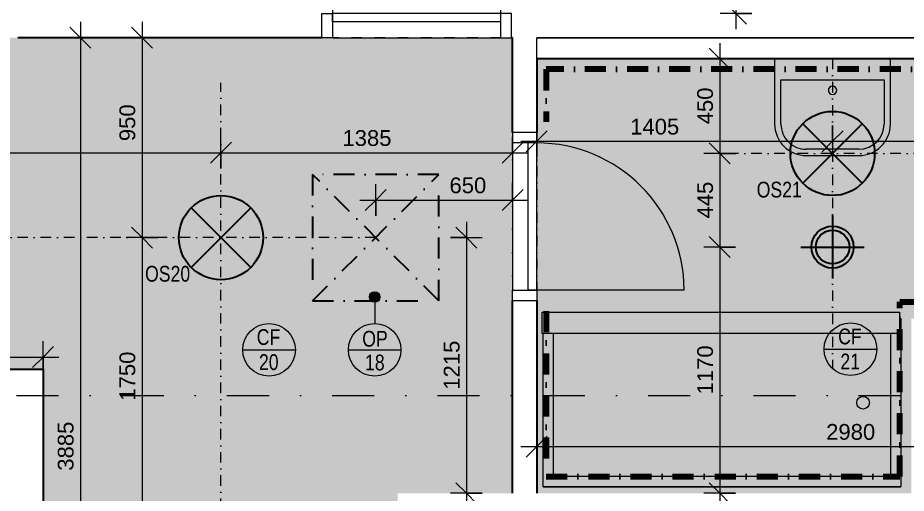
# Model space of a CAD drawing. Header units: millimetres. Extents: x -8336 to 42027, y -1655 to 58543.
# Drawn here: x 15276 to 19496, y 50338 to 52598 of the extents above; entities that cross this region are included whole.
import ezdxf

# ---------------------------------------------------------------- set-up
doc = ezdxf.new("R2010")
doc.units = ezdxf.units.MM
for name, pattern in [('ABMV_DashDot_2_2mm-S0_6mm', [110, 50, -30, 0, -30]), ('HA_DashDot_10mm-S3mm', [500, 200, -150, 0, -150]), ('HA_DashDot_2_2mm-S0_6mm', [110, 50, -30, 0, -30]), ('HA_DashDot_4mm-S1mm', [200, 100, -50, 0, -50])]:
    doc.linetypes.add(name, pattern=pattern)
for name, color, linetype, lineweight in [('-UNDERLAY_I-WALL-____-OTLN', 9, 'Continuous', 9), ('-UNDERLAY_P-SANR-FIXT-OTLN', 9, 'Continuous', 9), ('A-____-____-DIMS', 9, 'Continuous', 5), ('A-____-____-DIMS-50', 9, 'Continuous', 5), ('A-CLNG-____-IDEN', 9, 'Continuous', 9), ('A-CLNG-____-PATT', 9, 'Continuous', 9), ('A-DETL-____-OTLN', 9, 'Continuous', 25), ('A-DOOR-____-MCUT', 9, 'HA_DashDot_2_2mm-S0_6mm', 9), ('A-DOOR-____-OTLN', 9, 'Continuous', 9), ('A-DOOR-FRAM-OTLN', 9, 'Continuous', 9), ('A-FLOR-____-OVHD', 9, 'HA_DashDot_4mm-S1mm', 25), ('A-GENM-____-IDEN', 9, 'Continuous', 9), ('A-GENM-____-OTLN', 9, 'Continuous', 9), ('A-WALL-____-MCUT', 9, 'Continuous', 25), ('E-LITE-EQPM-IDEN', 9, 'Continuous', 9), ('E-LITE-EQPM-OTLN', 9, 'Continuous', 9), ('I-WALL-____-MCUT', 9, 'Continuous', 25), ('M-HVAC-CDFF-OTLN', 9, 'Continuous', 9), ('S-GRID-____-OTLN', 9, 'Continuous', 5)]:
    doc.layers.add(name, color=color, linetype=linetype, lineweight=lineweight)
doc.styles.add('Arial_1', font='arial.ttf', dxfattribs={"height": 75})
doc.styles.add('Arial_2', font='arial.ttf', dxfattribs={"width": 0.8, "height": 75})
doc.dimstyles.new('Inner_Dimensions', dxfattribs={"dimscale": 304.8, "dimtxt": 76.519455, "dimasz": 0.328084, "dimexe": 0.246063, "dimexo": 0.0625, "dimgap": 0.032808, "dimtad": 1, "dimdec": 0, "dimzin": 0, "dimdsep": 46, "dimtxsty": 'Arial_1', "dimblk1": 'OBLIQUE', "dimblk2": 'OBLIQUE', "dimsah": 1, "dimcen": 0.09, "dimdle": 0.246063, "dimazin": 0, "dimtfac": 1, "dimtdec": 4, "dimtix": 1, "dimtmove": 0, "dimatfit": 3, "dimfxl": 0.246063, "dimfxlon": 1, "dimtvp": 1, "dimtolj": 1, "dimtzin": 0, "dimlwd": 9, "dimlwe": 9, "dimarcsym": 2})
doc.dimstyles.new('Inner_Dimensions_1', dxfattribs={"dimscale": 304.8, "dimtxt": 76.519455, "dimasz": 0.328084, "dimexe": 0.246063, "dimexo": 0.0625, "dimgap": 0.032808, "dimtad": 1, "dimdec": 0, "dimzin": 0, "dimdsep": 46, "dimtxsty": 'Arial_1', "dimblk1": 'OBLIQUE', "dimblk2": 'OBLIQUE', "dimsah": 1, "dimcen": 0.09, "dimdle": 0.246063, "dimazin": 0, "dimtfac": 1, "dimtdec": 4, "dimtix": 1, "dimtmove": 2, "dimatfit": 3, "dimfxl": 0.246063, "dimfxlon": 1, "dimtvp": 1, "dimtolj": 1, "dimtzin": 0, "dimlwd": 9, "dimlwe": 9, "dimarcsym": 2})

# ---------------------------------------------------------------- blocks, each defined once
blk = doc.blocks.new('ABMV_Bathtub_Generic - 800_1700-V2-DPS_B - 2NP')
at = {"layer": '-UNDERLAY_P-SANR-FIXT-OTLN', "color": 254}
for p, q in [((0, 0), (0, 1700)), ((0, 1700), (730, 1700)), ((0, 1700), (730, 1700)), ((0, 1700), (0, 0)), ((50, 50), (50, 1650)), ((50, 1650), (730, 1650)), ((50, 1650), (730, 1650)), ((50, 50), (50, 1650)), ((730, 50), (50, 50)), ((730, 50), (50, 50)), ((800, 0), (0, 0)), ((800, 0), (0, 0)), ((800, 5), (800, 0)), ((800, 5), (800, 0))]:
    blk.add_line(p, q, dxfattribs=at)
blk.add_circle((400, 180), 30, dxfattribs=at)
blk = doc.blocks.new('ABMV_WashBasin_Generic - 550x460-1959867-DPS_B - 2NP')
at = {"layer": '-UNDERLAY_P-SANR-FIXT-OTLN', "color": 254}
for p, q in [((250, 510), (0, 510)), ((0, 480), (250, 480)), ((-150, 360), (-150, 50)), ((-120, 150), (-120, 360)), ((370, 360), (370, 150)), ((400, 50), (400, 360)), ((370, 150), (-120, 150)), ((-150, 50), (400, 50))]:
    blk.add_line(p, q, dxfattribs=at)
for centre, radius, start, end in [((0, 360), 150, 90, 180), ((250, 360), 150, 360, 90), ((0, 360), 120, 90, 180), ((250, 360), 120, 360, 90), ((125, 200), 20, 90, 270), ((125, 200), 20, 270, 90)]:
    blk.add_arc(centre, radius, start, end, dxfattribs=at)
blk = doc.blocks.new('HA_DR_Single_Swing_Solid - In_BJ_800x2100-2124338-DPS_B - 2NP')
at = {"layer": 'A-DOOR-____-MCUT'}
for p, q in [((-400, 57.5), (400, 57.5)), ((-400, -57.5), (400, -57.5))]:
    blk.add_line(p, q, dxfattribs=at)
at = {"layer": 'A-DOOR-____-OTLN'}
for p, q in [((-400, -17.5), (-400, -57.5)), ((-400, -17.5), (400, -17.5)), ((400, -17.5), (400, -57.5)), ((-400, -57.5), (400, -57.5))]:
    blk.add_line(p, q, dxfattribs=at)
at = {"layer": 'A-DOOR-____-OTLN', "lineweight": 5}
blk.add_line((400, -857.5), (400, -57.5), dxfattribs=at)
blk.add_arc((400, -57.5), 800, 180, 270, dxfattribs=at)
at = {"layer": 'A-DOOR-FRAM-OTLN'}
for p, q in [((-400, 57.5), (-450, 57.5)), ((-450, 57.5), (-450, -57.5)), ((400, 57.5), (-400, 57.5)), ((-400, 57.5), (-400, -57.5)), ((400, -57.5), (400, 57.5)), ((400, 57.5), (450, 57.5)), ((450, 57.5), (450, -57.5)), ((-450, -57.5), (-400, -57.5)), ((450, -57.5), (400, -57.5))]:
    blk.add_line(p, q, dxfattribs=at)
blk = doc.blocks.new('HA_DR_Single_Swing_Solid - In_BJ_700x2100-2124344-DPS_B - 2NP')
at = {"layer": 'A-DOOR-____-MCUT'}
for p, q in [((-350, 57.5), (350, 57.5)), ((-350, -57.5), (350, -57.5))]:
    blk.add_line(p, q, dxfattribs=at)
at = {"layer": 'A-DOOR-____-OTLN', "lineweight": 5}
blk.add_line((350, 757.5), (350, 57.5), dxfattribs=at)
at = {"layer": 'A-DOOR-____-OTLN'}
for p, q in [((350, 57.5), (-350, 57.5)), ((-350, 57.5), (-350, 17.5)), ((350, 57.5), (350, 17.5)), ((350, 17.5), (-350, 17.5))]:
    blk.add_line(p, q, dxfattribs=at)
at = {"layer": 'A-DOOR-____-OTLN', "lineweight": 5}
blk.add_arc((350, 57.5), 700, 90, 180, dxfattribs=at)
at = {"layer": 'A-DOOR-FRAM-OTLN'}
for p, q in [((-400, 57.5), (-400, -57.5)), ((-350, 57.5), (-400, 57.5)), ((-350, 57.5), (-350, -57.5)), ((350, -57.5), (350, 57.5)), ((350, 57.5), (400, 57.5)), ((400, 57.5), (400, -57.5)), ((-400, -57.5), (-350, -57.5)), ((-350, -57.5), (350, -57.5)), ((400, -57.5), (350, -57.5))]:
    blk.add_line(p, q, dxfattribs=at)
blk = doc.blocks.new('HA_LF_GenericSymbol - OS21_koupelny-1994274-DPS_B - 2NP')
at = {"layer": 'E-LITE-EQPM-OTLN', "color": 11, "lineweight": 25}
for p, q in [((141.4, 141.4), (-141.4, -141.4)), ((-141.4, 141.4), (141.4, -141.4))]:
    blk.add_line(p, q, dxfattribs=at)
blk.add_circle((0, 0), 200, dxfattribs=at)
blk = doc.blocks.new('HA_LF_GenericSymbol - OS20_chodby-1994326-DPS_B - 2NP')
at = {"layer": 'E-LITE-EQPM-OTLN', "color": 11, "lineweight": 25}
for p, q in [((141.4, 141.4), (-141.4, -141.4)), ((-141.4, 141.4), (141.4, -141.4))]:
    blk.add_line(p, q, dxfattribs=at)
blk.add_circle((0, 0), 200, dxfattribs=at)
blk = doc.blocks.new('HA_GM_Tiling_LineBased - Generic Tiles-1701894-DPS_B - 2NP')
at = {"layer": 'A-GENM-____-OTLN', "linetype": 'HA_DashDot_4mm-S1mm', "lineweight": 80}
blk.add_line((50, 50), (835, 50), dxfattribs=at)
blk = doc.blocks.new('HA_GM_Tiling_LineBased - Generic Tiles-1701895-DPS_B - 2NP')
at = {"layer": 'A-GENM-____-OTLN', "linetype": 'HA_DashDot_4mm-S1mm', "lineweight": 80}
blk.add_line((50, 50), (1730, 50), dxfattribs=at)
blk = doc.blocks.new('HA_GM_Tiling_LineBased - Generic Tiles-1701896-DPS_B - 2NP')
at = {"layer": 'A-GENM-____-OTLN', "linetype": 'HA_DashDot_4mm-S1mm', "lineweight": 80}
blk.add_line((50, 50), (880, 50), dxfattribs=at)
blk = doc.blocks.new('HA_GM_Tiling_LineBased - Generic Tiles-1701897-DPS_B - 2NP')
at = {"layer": 'A-GENM-____-OTLN', "linetype": 'HA_DashDot_4mm-S1mm', "lineweight": 80}
blk.add_line((-50, 50), (165, 50), dxfattribs=at)
blk = doc.blocks.new('HA_GM_Tiling_LineBased - Generic Tiles-1701902-DPS_B - 2NP')
at = {"layer": 'A-GENM-____-OTLN', "linetype": 'HA_DashDot_4mm-S1mm', "lineweight": 80}
blk.add_line((50, 50), (2935, 50), dxfattribs=at)
blk = doc.blocks.new('HA_GM_Tiling_LineBased - Generic Tiles-2044852-DPS_B - 2NP')
at = {"layer": 'A-GENM-____-OTLN', "linetype": 'HA_DashDot_4mm-S1mm', "lineweight": 80}
blk.add_line((50, 50), (300, 50), dxfattribs=at)
blk = doc.blocks.new('HA_VZT_GenericSymbol - Default-1980824-DPS_B - 2NP')
at = {"layer": 'M-HVAC-CDFF-OTLN', "color": 92, "lineweight": 25}
for p, q in [((0, 150), (0, -150)), ((-150, 0), (150, 0))]:
    blk.add_line(p, q, dxfattribs=at)
for radius in [100, 80]:
    blk.add_circle((0, 0), radius, dxfattribs=at)
blk = doc.blocks.new('DIMBLOCK69-DPS_B - 2NP')
at = {"layer": 'A-____-____-DIMS-50', "lineweight": 9}
for p, q in [((17740.7, 52085.4), (17740.7, 51935.4)), ((17740.7, 52010.4), (17740.7, 52085.4)), ((19145.7, 52085.4), (19145.7, 51935.4)), ((19145.7, 52010.4), (19145.7, 52085.4)), ((17740.7, 52010.4), (17790.7, 52060.4)), ((19145.7, 52010.4), (19195.7, 52060.4)), ((17665.7, 52010.4), (19145.7, 52010.4)), ((17740.7, 52010.4), (17690.7, 51960.4)), ((19145.7, 52010.4), (19095.7, 51960.4))]:
    blk.add_line(p, q, dxfattribs=at)
at = {"layer": 'A-____-____-DIMS-50', "color": 0, "lineweight": 9, "insert": (18184.4, 52117.8), "char_height": 75, "width": 276.883, "attachment_point": 1, "line_spacing_factor": 0.941778, "style": 'Arial_1'}
blk.add_mtext('1405', dxfattribs=at)
blk = doc.blocks.new('_Oblique')
at = {"color": 0, "linetype": 'ByBlock', "lineweight": -2}
blk.add_line((-0.5, -0.5), (0.5, 0.5), dxfattribs=at)
blk = doc.blocks.new('DIMBLOCK70-DPS_B - 2NP')
at = {"layer": 'A-____-____-DIMS-50', "lineweight": 9}
for p, q in [((19145.7, 52085.4), (19145.7, 51935.4)), ((19145.7, 52010.4), (19145.7, 52085.4)), ((20570.7, 52085.4), (20570.7, 51935.4)), ((20570.7, 52010.4), (20570.7, 52085.4)), ((19145.7, 52010.4), (19195.7, 52060.4)), ((20570.7, 52010.4), (20620.7, 52060.4)), ((19145.7, 52010.4), (19095.7, 51960.4)), ((19145.7, 52010.4), (20645.7, 52010.4)), ((20570.7, 52010.4), (20520.7, 51960.4))]:
    blk.add_line(p, q, dxfattribs=at)
at = {"layer": 'A-____-____-DIMS-50', "color": 0, "lineweight": 9, "insert": (19742.8, 52117.8), "char_height": 75, "width": 276.883, "attachment_point": 1, "line_spacing_factor": 0.941778, "style": 'Arial_1'}
blk.add_mtext('1425', dxfattribs=at)
blk = doc.blocks.new('DIMBLOCK71-DPS_B - 2NP')
at = {"layer": 'A-____-____-DIMS-50', "lineweight": 9}
for p, q in [((18610.1, 52477.7), (18610.1, 51952.7)), ((18610.1, 52402.7), (18560.1, 52452.7)), ((18535.1, 52402.7), (18685.1, 52402.7)), ((18610.1, 52402.7), (18535.1, 52402.7)), ((18610.1, 52402.7), (18660.1, 52352.7)), ((18610.1, 51952.7), (18560.1, 52002.7)), ((18685.1, 51952.7), (18535.1, 51952.7)), ((18610.1, 51952.7), (18660.1, 51902.7)), ((18610.1, 51952.7), (18685.1, 51952.7))]:
    blk.add_line(p, q, dxfattribs=at)
at = {"layer": 'A-____-____-DIMS-50', "color": 0, "lineweight": 9, "insert": (18502.7, 52091.2), "char_height": 75, "width": 207.662, "attachment_point": 1, "rotation": 90, "line_spacing_factor": 0.941778, "style": 'Arial_1'}
blk.add_mtext('450', dxfattribs=at)
blk = doc.blocks.new('DIMBLOCK72-DPS_B - 2NP')
at = {"layer": 'A-____-____-DIMS-50', "lineweight": 9}
for p, q in [((18610.1, 51952.7), (18560.1, 52002.7)), ((18685.1, 51952.7), (18535.1, 51952.7)), ((18610.1, 51952.7), (18610.1, 51507.7)), ((18610.1, 51952.7), (18660.1, 51902.7)), ((18610.1, 51952.7), (18685.1, 51952.7)), ((18610.1, 51507.7), (18560.1, 51557.7)), ((18685.1, 51507.7), (18535.1, 51507.7)), ((18610.1, 51507.7), (18660.1, 51457.7)), ((18610.1, 51507.7), (18685.1, 51507.7))]:
    blk.add_line(p, q, dxfattribs=at)
at = {"layer": 'A-____-____-DIMS-50', "color": 0, "lineweight": 9, "insert": (18502.7, 51643.7), "char_height": 75, "width": 207.662, "attachment_point": 1, "rotation": 90, "line_spacing_factor": 0.941778, "style": 'Arial_1'}
blk.add_mtext('445', dxfattribs=at)
blk = doc.blocks.new('DIMBLOCK73-DPS_B - 2NP')
at = {"layer": 'A-____-____-DIMS-50', "lineweight": 9}
for p, q in [((18610.1, 51507.7), (18560.1, 51557.7)), ((18685.1, 51507.7), (18535.1, 51507.7)), ((18610.1, 51507.7), (18610.1, 50262.7)), ((18610.1, 51507.7), (18660.1, 51457.7)), ((18610.1, 51507.7), (18685.1, 51507.7)), ((18610.1, 50337.7), (18560.1, 50387.7)), ((18685.1, 50337.7), (18535.1, 50337.7)), ((18610.1, 50337.7), (18660.1, 50287.7)), ((18610.1, 50337.7), (18685.1, 50337.7))]:
    blk.add_line(p, q, dxfattribs=at)
at = {"layer": 'A-____-____-DIMS-50', "color": 0, "lineweight": 9, "insert": (18502.7, 50807.4), "char_height": 75, "width": 276.883, "attachment_point": 1, "rotation": 90, "line_spacing_factor": 0.941778, "style": 'Arial_1'}
blk.add_mtext('1170', dxfattribs=at)
blk = doc.blocks.new('DIMBLOCK85-DPS_B - 2NP')
at = {"layer": 'A-____-____-DIMS-50', "lineweight": 9}
for p, q in [((12675.7, 51881.2), (12675.7, 52031.2)), ((12675.7, 51956.2), (12725.7, 52006.2)), ((16240.7, 51881.2), (16240.7, 52031.2)), ((16240.7, 51956.2), (16290.7, 52006.2)), ((12675.7, 51956.2), (12625.7, 51906.2)), ((12675.7, 51956.2), (16240.7, 51956.2)), ((12675.7, 51956.2), (12675.7, 51881.2)), ((16240.7, 51956.2), (16190.7, 51906.2)), ((16240.7, 51956.2), (16240.7, 51881.2))]:
    blk.add_line(p, q, dxfattribs=at)
at = {"layer": 'A-____-____-DIMS-50', "color": 0, "lineweight": 9, "insert": (14342.8, 52063.6), "char_height": 75, "width": 276.883, "attachment_point": 1, "line_spacing_factor": 0.941778, "style": 'Arial_1'}
blk.add_mtext('3565', dxfattribs=at)
blk = doc.blocks.new('DIMBLOCK86-DPS_B - 2NP')
at = {"layer": 'A-____-____-DIMS-50', "lineweight": 9}
for p, q in [((16240.7, 51881.2), (16240.7, 52031.2)), ((16240.7, 51956.2), (16290.7, 52006.2)), ((17625.7, 52031.2), (17625.7, 51881.2)), ((17625.7, 51956.2), (17625.7, 52031.2)), ((17625.7, 51956.2), (17675.7, 52006.2)), ((16240.7, 51956.2), (16190.7, 51906.2)), ((16240.7, 51956.2), (17700.7, 51956.2)), ((16240.7, 51956.2), (16240.7, 51881.2)), ((17625.7, 51956.2), (17575.7, 51906.2))]:
    blk.add_line(p, q, dxfattribs=at)
at = {"layer": 'A-____-____-DIMS-50', "color": 0, "lineweight": 9, "insert": (16817.8, 52063.6), "char_height": 75, "width": 276.883, "attachment_point": 1, "line_spacing_factor": 0.941778, "style": 'Arial_1'}
blk.add_mtext('1385', dxfattribs=at)
blk = doc.blocks.new('DIMBLOCK90-DPS_B - 2NP')
at = {"layer": 'A-____-____-DIMS-50', "lineweight": 9}
for p, q in [((15866, 52502.7), (15816, 52552.7)), ((15866, 52577.7), (15866, 51552.7)), ((15941, 52502.7), (15791, 52502.7)), ((15866, 52502.7), (15916, 52452.7)), ((15866, 52502.7), (15941, 52502.7)), ((15866, 51552.7), (15816, 51602.7)), ((15941, 51552.7), (15791, 51552.7)), ((15866, 51552.7), (15916, 51502.7)), ((15866, 51552.7), (15941, 51552.7))]:
    blk.add_line(p, q, dxfattribs=at)
at = {"layer": 'A-____-____-DIMS-50', "color": 0, "lineweight": 9, "insert": (15758.6, 52011.3), "char_height": 75, "width": 207.662, "attachment_point": 1, "rotation": 90, "line_spacing_factor": 0.941778, "style": 'Arial_1'}
blk.add_mtext('950', dxfattribs=at)
blk = doc.blocks.new('DIMBLOCK91-DPS_B - 2NP')
at = {"layer": 'A-____-____-DIMS-50', "lineweight": 9}
for p, q in [((15866, 51552.7), (15816, 51602.7)), ((15941, 51552.7), (15791, 51552.7)), ((15866, 51552.7), (15866, 49802.7)), ((15866, 51552.7), (15916, 51502.7)), ((15866, 51552.7), (15941, 51552.7)), ((15866, 49802.7), (15816, 49852.7)), ((15941, 49802.7), (15791, 49802.7)), ((15866, 49802.7), (15916, 49752.7)), ((15866, 49802.7), (15941, 49802.7))]:
    blk.add_line(p, q, dxfattribs=at)
at = {"layer": 'A-____-____-DIMS-50', "color": 0, "lineweight": 9, "insert": (15758.6, 50777.9), "char_height": 75, "width": 276.883, "attachment_point": 1, "rotation": 90, "line_spacing_factor": 0.941778, "style": 'Arial_1'}
blk.add_mtext('1750', dxfattribs=at)
blk = doc.blocks.new('DIMBLOCK106-DPS_B - 2NP')
at = {"layer": 'A-____-____-DIMS-50', "lineweight": 9}
for p, q in [((18687, 54072.7), (18637, 54122.7)), ((18612, 54072.7), (18762, 54072.7)), ((18687, 54072.7), (18612, 54072.7)), ((18687, 54072.7), (18687, 52542.7)), ((18687, 54072.7), (18737, 54022.7)), ((18687, 52617.7), (18637, 52667.7)), ((18762, 52617.7), (18612, 52617.7)), ((18687, 52617.7), (18737, 52567.7)), ((18687, 52617.7), (18762, 52617.7))]:
    blk.add_line(p, q, dxfattribs=at)
at = {"layer": 'A-____-____-DIMS-50', "color": 0, "lineweight": 9, "insert": (18579.7, 53229.9), "char_height": 75, "width": 276.883, "attachment_point": 1, "rotation": 90, "line_spacing_factor": 0.941778, "style": 'Arial_1'}
blk.add_mtext('1455', dxfattribs=at)
blk = doc.blocks.new('HA_TAG_GM_Products - Generic-588599-DPS_B - 2NP')
at = {"layer": 'A-GENM-____-IDEN'}
blk.add_line((-2.5, 0), (2.5, 0), dxfattribs=at)
blk.add_circle((0, 0), 2.5, dxfattribs=at)
blk = doc.blocks.new('HA_Tag_Ceiling - Group _ Type Mark-1728985-DPS_B - 2NP')
at = {"layer": 'A-CLNG-____-IDEN'}
blk.add_line((-2.5, 0), (2.5, 0), dxfattribs=at)
blk.add_circle((0, 0), 2.5, dxfattribs=at)
blk = doc.blocks.new('DIMBLOCK123-DPS_B - 2NP')
at = {"layer": 'A-____-____-DIMS-50', "lineweight": 9}
for p, q in [((16975.7, 51656.4), (16975.7, 51806.4)), ((16975.7, 51731.4), (17025.7, 51781.4)), ((17625.7, 51806.4), (17625.7, 51656.4)), ((17625.7, 51731.4), (17625.7, 51806.4)), ((17625.7, 51731.4), (17675.7, 51781.4)), ((16900.7, 51731.4), (17700.7, 51731.4)), ((16975.7, 51731.4), (16925.7, 51681.4)), ((16975.7, 51731.4), (16975.7, 51656.4)), ((17625.7, 51731.4), (17575.7, 51681.4))]:
    blk.add_line(p, q, dxfattribs=at)
at = {"layer": 'A-____-____-DIMS-50', "color": 0, "lineweight": 9, "insert": (17326.2, 51838.7), "char_height": 75, "width": 207.662, "attachment_point": 1, "line_spacing_factor": 0.941778, "style": 'Arial_1'}
blk.add_mtext('650', dxfattribs=at)
blk = doc.blocks.new('DIMBLOCK124-DPS_B - 2NP')
at = {"layer": 'A-____-____-DIMS-50', "lineweight": 9}
for p, q in [((17406.5, 51627.7), (17406.5, 50262.7)), ((17406.5, 51552.7), (17356.5, 51602.7)), ((17331.5, 51552.7), (17481.5, 51552.7)), ((17406.5, 51552.7), (17331.5, 51552.7)), ((17406.5, 51552.7), (17456.5, 51502.7)), ((17406.5, 50337.7), (17356.5, 50387.7)), ((17481.5, 50337.7), (17331.5, 50337.7)), ((17406.5, 50337.7), (17456.5, 50287.7)), ((17406.5, 50337.7), (17481.5, 50337.7))]:
    blk.add_line(p, q, dxfattribs=at)
at = {"layer": 'A-____-____-DIMS-50', "color": 0, "lineweight": 9, "insert": (17299.1, 50829.9), "char_height": 75, "width": 276.883, "attachment_point": 1, "rotation": 90, "line_spacing_factor": 0.941778, "style": 'Arial_1'}
blk.add_mtext('1215', dxfattribs=at)
blk = doc.blocks.new('DIMBLOCK180-DPS_B - 2NP')
at = {"layer": 'A-____-____-DIMS-50', "lineweight": 9}
for p, q in [((15573, 52502.7), (15523, 52552.7)), ((15573, 52577.7), (15573, 48542.7)), ((15648, 52502.7), (15498, 52502.7)), ((15573, 52502.7), (15623, 52452.7)), ((15573, 52502.7), (15648, 52502.7)), ((15573, 48617.7), (15523, 48667.7)), ((15648, 48617.7), (15498, 48617.7)), ((15573, 48617.7), (15623, 48567.7)), ((15573, 48617.7), (15648, 48617.7))]:
    blk.add_line(p, q, dxfattribs=at)
at = {"layer": 'A-____-____-DIMS-50', "color": 0, "lineweight": 9, "insert": (15465.6, 50444.9), "char_height": 75, "width": 276.883, "attachment_point": 1, "rotation": 90, "line_spacing_factor": 0.941778, "style": 'Arial_1'}
blk.add_mtext('3885', dxfattribs=at)
blk = doc.blocks.new('DIMBLOCK181-DPS_B - 2NP')
at = {"layer": 'A-____-____-DIMS-50', "lineweight": 9}
for p, q in [((11325.7, 51060.2), (11325.7, 50910.2)), ((11325.7, 50985.2), (11325.7, 51060.2)), ((11325.7, 50985.2), (11375.7, 51035.2)), ((15395.7, 50910.2), (15395.7, 51060.2)), ((15395.7, 50985.2), (15445.7, 51035.2)), ((11250.7, 50985.2), (15470.7, 50985.2)), ((11325.7, 50985.2), (11275.7, 50935.2)), ((15395.7, 50985.2), (15345.7, 50935.2)), ((15395.7, 50985.2), (15395.7, 50910.2))]:
    blk.add_line(p, q, dxfattribs=at)
at = {"layer": 'A-____-____-DIMS-50', "color": 0, "lineweight": 9, "insert": (13245.3, 51092.6), "char_height": 75, "width": 276.883, "attachment_point": 1, "line_spacing_factor": 0.941778, "style": 'Arial_1'}
blk.add_mtext('4070', dxfattribs=at)
blk = doc.blocks.new('DIMBLOCK184-DPS_B - 2NP')
at = {"layer": 'A-____-____-DIMS-50', "lineweight": 9}
for p, q in [((17740.7, 50634.4), (17740.7, 50484.4)), ((17740.7, 50559.4), (17740.7, 50634.4)), ((17740.7, 50559.4), (17790.7, 50609.4)), ((20720.7, 50634.4), (20720.7, 50484.4)), ((20720.7, 50559.4), (20720.7, 50634.4)), ((20720.7, 50559.4), (20770.7, 50609.4)), ((17665.7, 50559.4), (20795.7, 50559.4)), ((17740.7, 50559.4), (17690.7, 50509.4)), ((20720.7, 50559.4), (20670.7, 50509.4))]:
    blk.add_line(p, q, dxfattribs=at)
at = {"layer": 'A-____-____-DIMS-50', "color": 0, "lineweight": 9, "insert": (19115.3, 50666.8), "char_height": 75, "width": 276.883, "attachment_point": 1, "line_spacing_factor": 0.941778, "style": 'Arial_1'}
blk.add_mtext('2980', dxfattribs=at)

msp = doc.modelspace()

# ---------------------------------------------------------------- hatches: boundary and pattern name
at = {"layer": 'A-CLNG-____-PATT'}
h = msp.add_hatch(color=256, dxfattribs=at)
h.paths.add_polyline_path([(15395.7, 48617.7), (17080.7, 48617.7), (17080.7, 50337.7), (17625.7, 50337.7), (17625.7, 52502.7), (14300.7, 52502.7), (14300.7, 52022.7), (14185.7, 52022.7), (14185.7, 52672.7), (13455.7, 52672.7), (13455.7, 52022.7), (13340.7, 52022.7), (13340.7, 52672.7), (11325.7, 52672.7), (11325.7, 50927.7), (15395.7, 50927.7), (15395.7, 48903.4)])
h.paths.add_polyline_path([(14780.7, 51517.7), (14771.6, 51518.9), (14763.2, 51522.4), (14755.9, 51528), (14750.4, 51535.2), (14746.9, 51543.7), (14745.7, 51552.7), (14746.9, 51561.8), (14750.4, 51570.2), (14755.9, 51577.5), (14763.2, 51583), (14771.6, 51586.5), (14780.7, 51587.7), (14789.7, 51586.5), (14798.2, 51583), (14805.4, 51577.5), (14811, 51570.2), (14814.5, 51561.8), (14815.7, 51552.7), (14814.5, 51543.7), (14811, 51535.2), (14805.4, 51528), (14798.2, 51522.4), (14789.7, 51518.9)])
msp.add_hatch(color=256, dxfattribs=at).paths.add_polyline_path([(17740.7, 50337.7), (19520.7, 50337.7), (19520.7, 51167.7), (19635.7, 51167.7), (19635.7, 50337.7), (20720.7, 50337.7), (20720.7, 52402.7), (17740.7, 52402.7), (17740.7, 51252.7)])
at = {"layer": 'A-GENM-____-IDEN'}
h = msp.add_hatch(color=256, dxfattribs=at)
edge = h.paths.add_edge_path()
edge.add_arc((16970.9, 51270.6), 25, 0, 360)

# ---------------------------------------------------------------- linework, layer by layer
at = {"layer": '-UNDERLAY_I-WALL-____-OTLN'}
for p, q in [((17765.7, 51197.7), (19465.7, 51197.7)), ((17765.7, 51097.7), (17765.7, 51197.7)), ((19465.7, 51097.7), (19465.7, 51197.7)), ((19465.7, 51097.7), (17765.7, 51097.7))]:
    msp.add_line(p, q, dxfattribs=at)
at = {"layer": 'A-DETL-____-OTLN', "linetype": 'ABMV_DashDot_2_2mm-S0_6mm', "lineweight": 5}
for p, q in [((19145.7, 52402.7), (19145.7, 50927.7)), ((16240.7, 49602.7), (16240.7, 52287.7)), ((20570.7, 51952.7), (18570.7, 51952.7)), ((16975.7, 51552.7), (11875.7, 51552.7))]:
    msp.add_line(p, q, dxfattribs=at)
at = {"layer": 'A-FLOR-____-OVHD'}
for p, q in [((17275.7, 51852.7), (16675.7, 51852.7)), ((16675.7, 51852.7), (16675.7, 51252.7)), ((17275.7, 51252.7), (16675.7, 51852.7)), ((16675.7, 51252.7), (17275.7, 51852.7)), ((17275.7, 51252.7), (17275.7, 51852.7)), ((16675.7, 51252.7), (17275.7, 51252.7))]:
    msp.add_line(p, q, dxfattribs=at)
at = {"layer": 'A-GENM-____-IDEN'}
msp.add_line((16970.9, 51270.6), (16970.9, 51144.4), dxfattribs=at)
msp.add_circle((16970.9, 51270.6), 25, dxfattribs=at)
at = {"layer": 'A-WALL-____-MCUT', "lineweight": 9}
for p, q in [((20720.7, 52502.7), (17740.7, 52502.7)), ((17740.7, 52402.7), (17740.7, 52502.7)), ((17740.7, 52502.7), (20720.7, 52502.7))]:
    msp.add_line(p, q, dxfattribs=at)
at = {"layer": 'I-WALL-____-MCUT'}
for p, q in [((16720.7, 52502.7), (15275.7, 52502.7)), ((17625.7, 52502.7), (17620.7, 52502.7)), ((17625.7, 52052.7), (17625.7, 52502.7)), ((17740.7, 52402.7), (17740.7, 52052.7)), ((20720.7, 52402.7), (17740.7, 52402.7)), ((17625.7, 50337.7), (17625.7, 51252.7)), ((17740.7, 51252.7), (17740.7, 50337.7)), ((11325.7, 50927.7), (15395.7, 50927.7)), ((15395.7, 50927.7), (15395.7, 48617.7))]:
    msp.add_line(p, q, dxfattribs=at)
at = {"layer": 'S-GRID-____-OTLN', "linetype": 'HA_DashDot_10mm-S3mm', "lineweight": 9}
msp.add_line((-6735.5, 50802.7), (21191.8, 50802.7), dxfattribs=at)

# ---------------------------------------------------------------- block references
at = {"layer": '-UNDERLAY_P-SANR-FIXT-OTLN', "color": 254}
for name, p, rotation in [('ABMV_WashBasin_Generic - 550x460-1959867-DPS_B - 2NP', (19270.7, 52452.7), 180), ('ABMV_Bathtub_Generic - 800_1700-V2-DPS_B - 2NP', (19470.7, 50367.7), 90.00000000000034)]:
    msp.add_blockref(name, p, dxfattribs=dict(at, rotation=rotation))
at = {"layer": 'A-CLNG-____-IDEN', "xscale": 49.99999999999998, "yscale": 49.99999999999998, "zscale": 49.99999999999998}
for p in [(19230.7, 51022.3), (16469.1, 51019.4)]:
    msp.add_blockref('HA_Tag_Ceiling - Group _ Type Mark-1728985-DPS_B - 2NP', p, dxfattribs=at)
at = {"layer": 'A-DOOR-____-OTLN'}
for name, p, rotation in [('HA_DR_Single_Swing_Solid - In_BJ_800x2100-2124338-DPS_B - 2NP', (17170.7, 52560.2), 180), ('HA_DR_Single_Swing_Solid - In_BJ_700x2100-2124344-DPS_B - 2NP', (17683.2, 51652.7), 270.0000000000002)]:
    msp.add_blockref(name, p, dxfattribs=dict(at, rotation=rotation))
at = {"layer": 'A-GENM-____-IDEN', "xscale": 49.99999999999998, "yscale": 49.99999999999998, "zscale": 49.99999999999998}
msp.add_blockref('HA_TAG_GM_Products - Generic-588599-DPS_B - 2NP', (16970.9, 51019.4), dxfattribs=at)
at = {"layer": 'A-GENM-____-OTLN', "linetype": 'HA_DashDot_4mm-S1mm', "lineweight": 80}
for name, p, rotation in [('HA_GM_Tiling_LineBased - Generic Tiles-1701902-DPS_B - 2NP', (20720.7, 52402.7), 180), ('HA_GM_Tiling_LineBased - Generic Tiles-2044852-DPS_B - 2NP', (17735.7, 52402.7), 270.0000000000001), ('HA_GM_Tiling_LineBased - Generic Tiles-1701896-DPS_B - 2NP', (19515.7, 50367.7), 90.00000000000007), ('HA_GM_Tiling_LineBased - Generic Tiles-1701894-DPS_B - 2NP', (17735.7, 51252.7), 270.0000000000001)]:
    msp.add_blockref(name, p, dxfattribs=dict(at, rotation=rotation))
for name, p in [('HA_GM_Tiling_LineBased - Generic Tiles-1701897-DPS_B - 2NP', (19515.7, 51197.7)), ('HA_GM_Tiling_LineBased - Generic Tiles-1701895-DPS_B - 2NP', (17735.7, 50367.7))]:
    msp.add_blockref(name, p, dxfattribs=at)
at = {"layer": 'E-LITE-EQPM-OTLN', "color": 11, "lineweight": 25}
for name, p in [('HA_LF_GenericSymbol - OS21_koupelny-1994274-DPS_B - 2NP', (19145.7, 51952.7)), ('HA_LF_GenericSymbol - OS20_chodby-1994326-DPS_B - 2NP', (16240.7, 51552.7))]:
    msp.add_blockref(name, p, dxfattribs=at)
at = {"layer": 'M-HVAC-CDFF-OTLN', "color": 92, "lineweight": 25}
msp.add_blockref('HA_VZT_GenericSymbol - Default-1980824-DPS_B - 2NP', (19145.7, 51507.7), dxfattribs=at)

# ---------------------------------------------------------------- texts
at = {"layer": 'A-CLNG-____-IDEN', "lineweight": 5, "char_height": 75, "attachment_point": 1, "style": 'Arial_2'}
for s, insert, width in [('CF', (16410.7, 51117.5), 137.89), ('CF', (19172.3, 51120.5), 137.89), ('20', (16421.3, 50998.4), 115.443), ('21', (19182.9, 51001.4), 115.443)]:
    msp.add_mtext(s, dxfattribs=dict(at, insert=insert, width=width))
at = {"layer": 'A-GENM-____-IDEN', "lineweight": 5, "char_height": 75, "attachment_point": 1, "style": 'Arial_2'}
for s, insert, width in [('OP', (16911.9, 51109.5), 147.51), ('18', (16925.1, 50996.7), 115.443)]:
    msp.add_mtext(s, dxfattribs=dict(at, insert=insert, width=width))
at = {"layer": 'E-LITE-EQPM-IDEN', "lineweight": 5, "char_height": 75, "width": 262.953, "attachment_point": 1, "style": 'Arial_2'}
for s, insert in [('OS21', (18785.3, 51818.4)), ('OS20', (15880.3, 51418.4))]:
    msp.add_mtext(s, dxfattribs=dict(at, insert=insert))

# ---------------------------------------------------------------- dimensions: what is measured, and where the dimension line sits
at = {"layer": 'A-____-____-DIMS', "lineweight": 9}
for base, p1, p2, override, picture, middle in [((18687, 52617.7), (18612, 54072.7), (18762, 52617.7), {"dimpost": '<>', "dimfxl": 1462.711523}, 'DIMBLOCK106-DPS_B - 2NP', (18638.8, 53345.2)), ((15573, 48617.7), (15648, 52502.7), (15648, 48617.7), {"dimpost": '<>', "dimfxl": 3885}, 'DIMBLOCK180-DPS_B - 2NP', (15524.7, 50560.2)), ((18610.1, 51952.7), (18535.1, 52402.7), (18685.1, 51952.7), {"dimpost": '<>', "dimfxl": 474.341649}, 'DIMBLOCK71-DPS_B - 2NP', (18561.8, 52177.7)), ((18610.1, 51507.7), (18685.1, 51952.7), (18685.1, 51507.7), {"dimpost": '<>', "dimfxl": 445}, 'DIMBLOCK72-DPS_B - 2NP', (18561.9, 51730.2)), ((17406.5, 50337.7), (17331.5, 51552.7), (17481.5, 50337.7), {"dimpost": '<>', "dimfxl": 1224.224244}, 'DIMBLOCK124-DPS_B - 2NP', (17358.2, 50945.2)), ((18610.1, 50337.7), (18685.1, 51507.7), (18685.1, 50337.7), {"dimpost": '<>', "dimfxl": 1170}, 'DIMBLOCK73-DPS_B - 2NP', (18561.8, 50922.7))]:
    dim = msp.add_linear_dim(base=base, p1=p1, p2=p2, angle=90, dimstyle='Inner_Dimensions', override=override, dxfattribs=at)
    dim.commit()
    dim.dimension.update_dxf_attribs({"geometry": picture, "text_midpoint": middle})
for base, p1, p2, override, picture, middle in [((15866, 51552.7), (15941, 52502.7), (15941, 51552.7), {"dimpost": '<>', "dimfxl": 950}, 'DIMBLOCK90-DPS_B - 2NP', (15808.6, 52115.1)), ((15866, 49802.7), (15941, 51552.7), (15941, 49802.7), {"dimpost": '<>', "dimfxl": 1750}, 'DIMBLOCK91-DPS_B - 2NP', (15808.6, 50916.3))]:
    dim = msp.add_linear_dim(base=base, p1=p1, p2=p2, angle=90, dimstyle='Inner_Dimensions_1', override=override, dxfattribs=at)
    dim.commit()
    dim.dimension.update_dxf_attribs({"geometry": picture, "text_midpoint": middle, "dimtype": 160, "text_rotation": 90})
for base, p1, p2, override, picture, middle in [((19145.7, 52010.4), (17740.7, 52085.4), (19145.7, 52085.4), {"dimpost": '<>', "dimfxl": 1405}, 'DIMBLOCK69-DPS_B - 2NP', (18322.8, 52067.8)), ((17625.7, 51731.4), (16975.7, 51656.4), (17625.7, 51806.4), {"dimpost": '<>', "dimfxl": 667.083203}, 'DIMBLOCK123-DPS_B - 2NP', (17430, 51788.7))]:
    dim = msp.add_linear_dim(base=base, p1=p1, p2=p2, dimstyle='Inner_Dimensions_1', override=override, dxfattribs=at)
    dim.commit()
    dim.dimension.update_dxf_attribs({"geometry": picture, "text_midpoint": middle, "dimtype": 160})
for base, p1, p2, override, picture, middle in [((20570.7, 52010.4), (19145.7, 52085.4), (20570.7, 52085.4), {"dimpost": '<>', "dimfxl": 1425}, 'DIMBLOCK70-DPS_B - 2NP', (19858.2, 52058.7)), ((16240.7, 51956.2), (12675.7, 51881.2), (16240.7, 51881.2), {"dimpost": '<>', "dimfxl": 3565}, 'DIMBLOCK85-DPS_B - 2NP', (14458.2, 52004.5)), ((17625.7, 51956.2), (16240.7, 51881.2), (17625.7, 52031.2), {"dimpost": '<>', "dimfxl": 1393.099063}, 'DIMBLOCK86-DPS_B - 2NP', (16933.2, 52004.5)), ((15395.7, 50985.2), (11325.7, 51060.2), (15395.7, 50910.2), {"dimpost": '<>', "dimfxl": 4072.76319}, 'DIMBLOCK181-DPS_B - 2NP', (13360.7, 51033.5)), ((20720.7, 50559.4), (17740.7, 50634.4), (20720.7, 50634.4), {"dimpost": '<>', "dimfxl": 2980}, 'DIMBLOCK184-DPS_B - 2NP', (19230.7, 50607.7))]:
    dim = msp.add_linear_dim(base=base, p1=p1, p2=p2, dimstyle='Inner_Dimensions', override=override, dxfattribs=at)
    dim.commit()
    dim.dimension.update_dxf_attribs({"geometry": picture, "text_midpoint": middle})

doc.saveas('drawing.dxf')
